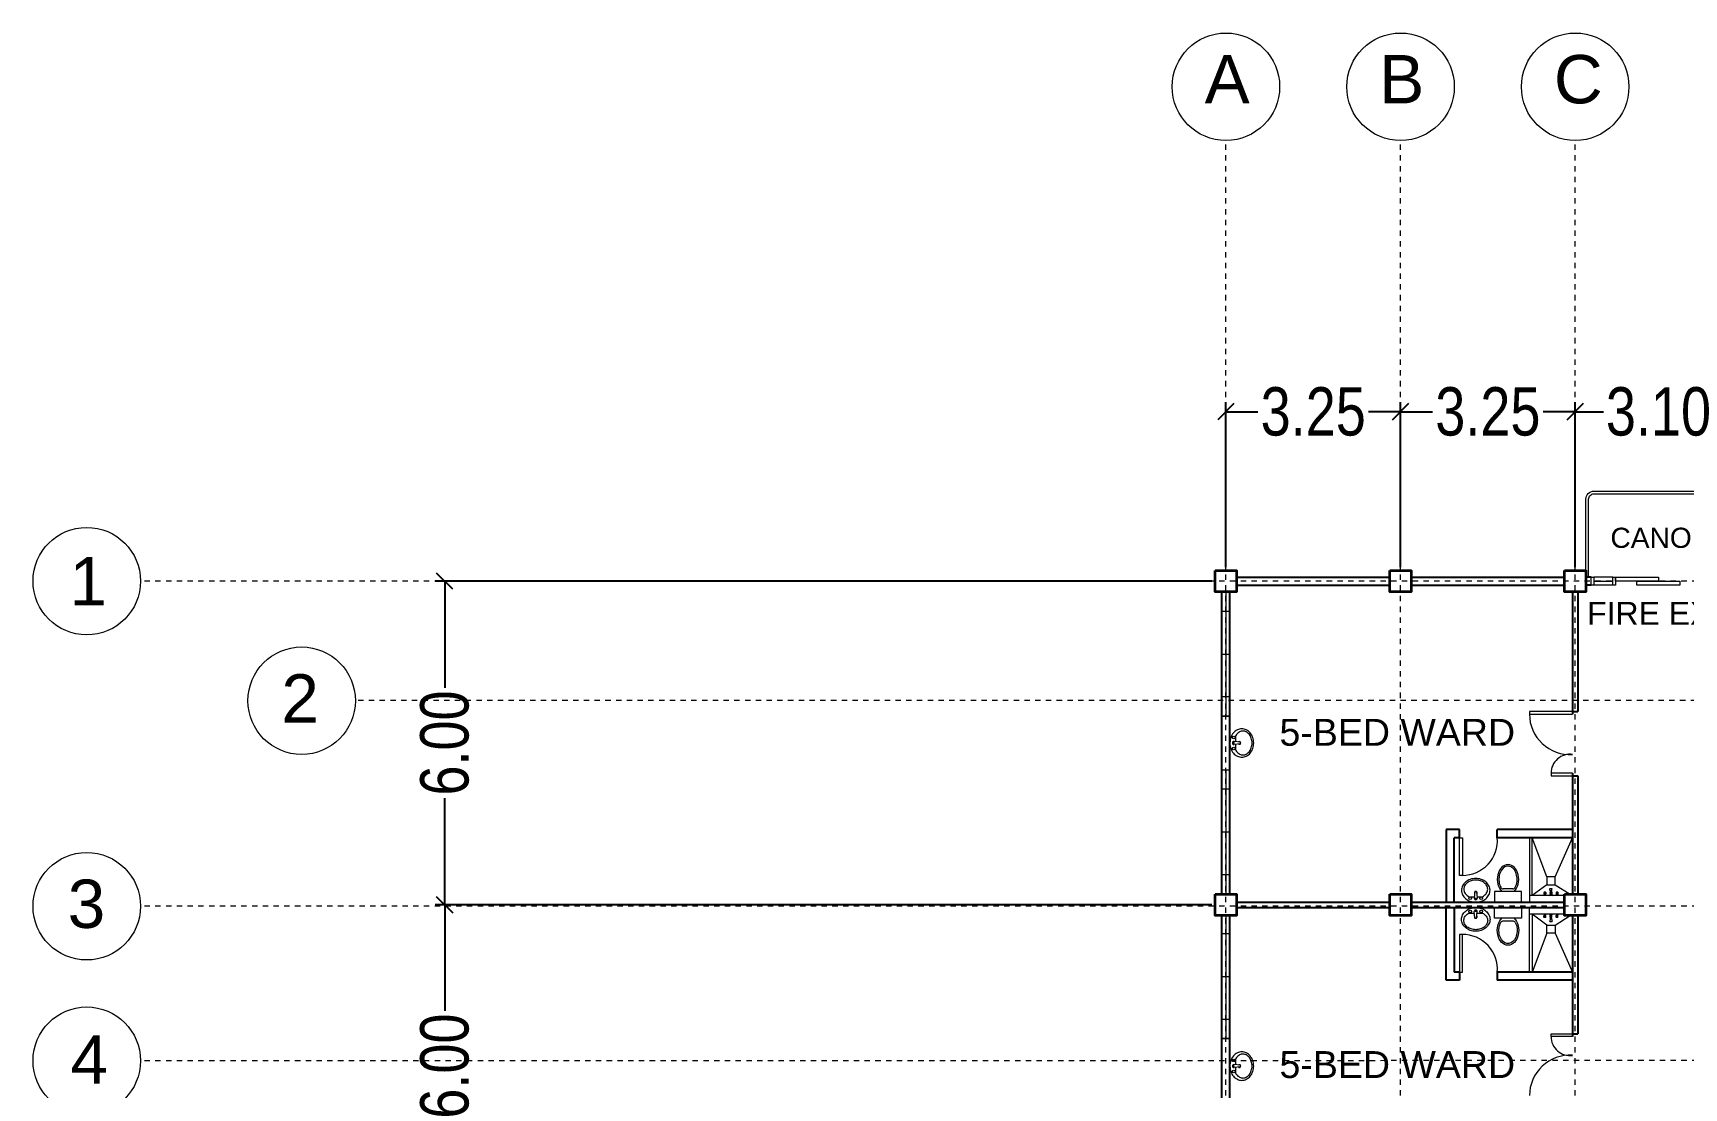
# Model space of a CAD drawing. Header units: millimetres. Extents: x 63005 to 126950, y 36019 to 74749.
# Drawn here: x 63044.88 to 63075.6, y 36156.71 to 36176.34 of the extents above; entities that cross this region are included whole.
import ezdxf

# ---------------------------------------------------------------- set-up
doc = ezdxf.new("R2010")
doc.units = ezdxf.units.MM
doc.header["$LTSCALE"] = 0.04
doc.linetypes.add('PHANTOM', pattern=[2.5, 1.25, -0.25, 0.25, -0.25, 0.25, -0.25])
doc.styles.get("Standard").update_dxf_attribs({"font": 'arial.ttf', "width": 0.8})
doc.styles.add('SWISSLT175', font='swissl.ttf', dxfattribs={"height": 0.175})
doc.dimstyles.new('dimension', dxfattribs={"dimtxt": 0.9, "dimasz": 0.3, "dimexe": 0.18, "dimexo": 0.0625, "dimgap": 0.09, "dimtad": 0, "dimzin": 0, "dimdsep": 46, "dimtxsty": 'Standard', "dimblk": 'OBLIQUE', "dimcen": 0.09, "dimclrd": 256, "dimclre": 256, "dimclrt": 256, "dimadec": 0, "dimazin": 0, "dimtfac": 1, "dimtofl": 0, "dimtmove": 0, "dimatfit": 3, "dimldrblk": 'OBLIQUE', "dimfxl": 1, "dimtolj": 1, "dimtzin": 0, "dimarcsym": 0})

# ---------------------------------------------------------------- blocks, each defined once
blk = doc.blocks.new('_Oblique')
at = {"color": 0, "linetype": 'ByBlock', "lineweight": -2}
blk.add_line((-0.5, -0.5), (0.5, 0.5), dxfattribs=at)
blk = doc.blocks.new('*D347')
at = {"lineweight": -2, "transparency": 16777216}
for p, q in [((63066.814, 36166.139), (63052.358, 36166.139)), ((63052.538, 36166.139), (63052.538, 36164.153)), ((63052.538, 36160.114), (63052.538, 36162.101)), ((63066.814, 36160.114), (63052.358, 36160.114))]:
    blk.add_line(p, q, dxfattribs=at)
at = {"layer": 'Defpoints', "color": 0, "linetype": 'ByBlock', "lineweight": 25, "transparency": 16777216}
for p in [(63066.877, 36166.139), (63052.538, 36160.114), (63066.877, 36160.114)]:
    blk.add_point(p, dxfattribs=at)
at = {"linetype": 'ByBlock', "lineweight": -2, "transparency": 16777216, "xscale": 0.3, "yscale": 0.3, "zscale": 0.3}
for p, rotation in [((63052.538, 36166.139), 90), ((63052.538, 36160.114), 270)]:
    blk.add_blockref('_Oblique', p, dxfattribs=dict(at, rotation=rotation))
at = {"linetype": 'ByBlock', "lineweight": 5, "transparency": 16777216, "insert": (63052.538, 36163.127), "char_height": 0.9, "attachment_point": 5, "rotation": 90}
blk.add_mtext('\\A1;6.00', dxfattribs=at)
blk = doc.blocks.new('*D348')
at = {"lineweight": -2, "transparency": 16777216}
for p, q in [((63066.814, 36160.114), (63052.358, 36160.114)), ((63052.538, 36160.114), (63052.538, 36158.14)), ((63052.538, 36154.114), (63052.538, 36156.088)), ((63066.814, 36154.114), (63052.358, 36154.114))]:
    blk.add_line(p, q, dxfattribs=at)
at = {"layer": 'Defpoints', "color": 0, "linetype": 'ByBlock', "lineweight": 25, "transparency": 16777216}
for p in [(63066.877, 36160.114), (63052.538, 36154.114), (63066.877, 36154.114)]:
    blk.add_point(p, dxfattribs=at)
at = {"linetype": 'ByBlock', "lineweight": -2, "transparency": 16777216, "xscale": 0.3, "yscale": 0.3, "zscale": 0.3}
for p, rotation in [((63052.538, 36160.114), 90), ((63052.538, 36154.114), 270)]:
    blk.add_blockref('_Oblique', p, dxfattribs=dict(at, rotation=rotation))
at = {"linetype": 'ByBlock', "lineweight": 5, "transparency": 16777216, "insert": (63052.538, 36157.114), "char_height": 0.9, "attachment_point": 5, "rotation": 90}
blk.add_mtext('\\A1;6.00', dxfattribs=at)
blk = doc.blocks.new('*D364')
at = {"lineweight": -2, "transparency": 16777216}
for p, q in [((63067.077, 36166.402), (63067.077, 36169.472)), ((63070.327, 36166.402), (63070.327, 36169.472)), ((63067.077, 36169.292), (63067.674, 36169.292)), ((63070.327, 36169.292), (63069.729, 36169.292))]:
    blk.add_line(p, q, dxfattribs=at)
at = {"layer": 'Defpoints', "color": 0, "linetype": 'ByBlock', "lineweight": 25, "transparency": 16777216}
for p in [(63070.327, 36169.292), (63067.077, 36166.339), (63070.327, 36166.339)]:
    blk.add_point(p, dxfattribs=at)
at = {"linetype": 'ByBlock', "lineweight": -2, "transparency": 16777216, "xscale": 0.3, "yscale": 0.3, "zscale": 0.3, "rotation": 180}
blk.add_blockref('_Oblique', (63067.077, 36169.292), dxfattribs=at)
at = {"linetype": 'ByBlock', "lineweight": -2, "transparency": 16777216, "xscale": 0.3, "yscale": 0.3, "zscale": 0.3}
blk.add_blockref('_Oblique', (63070.327, 36169.292), dxfattribs=at)
at = {"linetype": 'ByBlock', "lineweight": 5, "transparency": 16777216, "insert": (63068.702, 36169.292), "char_height": 0.9, "attachment_point": 5}
blk.add_mtext('\\A1;3.25', dxfattribs=at)
blk = doc.blocks.new('*D365')
at = {"lineweight": -2, "transparency": 16777216}
for p, q in [((63070.327, 36166.402), (63070.327, 36169.472)), ((63073.577, 36166.402), (63073.577, 36169.472)), ((63070.327, 36169.292), (63070.924, 36169.292)), ((63073.577, 36169.292), (63072.979, 36169.292))]:
    blk.add_line(p, q, dxfattribs=at)
at = {"layer": 'Defpoints', "color": 0, "linetype": 'ByBlock', "lineweight": 25, "transparency": 16777216}
for p in [(63073.577, 36169.292), (63070.327, 36166.339), (63073.577, 36166.339)]:
    blk.add_point(p, dxfattribs=at)
at = {"linetype": 'ByBlock', "lineweight": -2, "transparency": 16777216, "xscale": 0.3, "yscale": 0.3, "zscale": 0.3, "rotation": 180}
blk.add_blockref('_Oblique', (63070.327, 36169.292), dxfattribs=at)
at = {"linetype": 'ByBlock', "lineweight": -2, "transparency": 16777216, "xscale": 0.3, "yscale": 0.3, "zscale": 0.3}
blk.add_blockref('_Oblique', (63073.577, 36169.292), dxfattribs=at)
at = {"linetype": 'ByBlock', "lineweight": 5, "transparency": 16777216, "insert": (63071.952, 36169.292), "char_height": 0.9, "attachment_point": 5}
blk.add_mtext('\\A1;3.25', dxfattribs=at)
blk = doc.blocks.new('*D366')
at = {"lineweight": -2, "transparency": 16777216}
for p, q in [((63073.577, 36166.402), (63073.577, 36169.472)), ((63076.677, 36166.402), (63076.677, 36169.472)), ((63073.577, 36169.292), (63074.103, 36169.292)), ((63076.677, 36169.292), (63076.15, 36169.292))]:
    blk.add_line(p, q, dxfattribs=at)
at = {"layer": 'Defpoints', "color": 0, "linetype": 'ByBlock', "lineweight": 25, "transparency": 16777216}
for p in [(63076.677, 36169.292), (63073.577, 36166.339), (63076.677, 36166.339)]:
    blk.add_point(p, dxfattribs=at)
at = {"linetype": 'ByBlock', "lineweight": -2, "transparency": 16777216, "xscale": 0.3, "yscale": 0.3, "zscale": 0.3, "rotation": 180}
blk.add_blockref('_Oblique', (63073.577, 36169.292), dxfattribs=at)
at = {"linetype": 'ByBlock', "lineweight": -2, "transparency": 16777216, "xscale": 0.3, "yscale": 0.3, "zscale": 0.3}
blk.add_blockref('_Oblique', (63076.677, 36169.292), dxfattribs=at)
at = {"linetype": 'ByBlock', "lineweight": 5, "transparency": 16777216, "insert": (63075.127, 36169.292), "char_height": 0.9, "attachment_point": 5}
blk.add_mtext('\\A1;3.10', dxfattribs=at)

msp = doc.modelspace()

# ---------------------------------------------------------------- linework, layer by layer
at = {"color": 0, "linetype": 'PHANTOM', "lineweight": 5, "transparency": 33554495}
for p, q in [((63067.077, 36125.164), (63067.077, 36174.339)), ((63070.327, 36125.164), (63070.327, 36174.339)), ((63073.577, 36125.164), (63073.577, 36174.339)), ((63114.252, 36166.142), (63046.877, 36166.139)), ((63098.627, 36163.917), (63050.876, 36163.915)), ((63114.252, 36160.092), (63046.877, 36160.089)), ((63114.252, 36157.217), (63046.877, 36157.214))]:
    msp.add_line(p, q, dxfattribs=at)
at = {"color": 4, "linetype": 'ByBlock', "lineweight": 25}
for p, q in [((63067.277, 36166.214), (63070.127, 36166.214)), ((63067.277, 36166.064), (63070.127, 36166.064)), ((63070.527, 36166.214), (63073.377, 36166.214)), ((63070.527, 36166.064), (63073.377, 36166.064)), ((63073.877, 36166.214), (63073.777, 36166.214)), ((63073.877, 36166.064), (63073.777, 36166.064)), ((63067.002, 36160.314), (63067.002, 36165.939)), ((63067.152, 36160.314), (63067.152, 36165.939)), ((63073.527, 36165.939), (63073.527, 36163.664)), ((63073.627, 36165.939), (63073.627, 36163.714)), ((63073.527, 36163.714), (63073.627, 36163.714)), ((63073.527, 36162.564), (63073.527, 36160.314)), ((63073.527, 36162.514), (63073.627, 36162.514)), ((63073.627, 36162.514), (63073.627, 36160.314)), ((63071.177, 36161.514), (63071.177, 36160.164)), ((63067.277, 36160.164), (63070.127, 36160.164)), ((63070.527, 36160.164), (63073.377, 36160.164)), ((63067.002, 36154.314), (63067.002, 36159.914)), ((63067.152, 36154.314), (63067.152, 36159.914)), ((63067.277, 36160.064), (63070.127, 36160.064)), ((63070.527, 36160.064), (63073.377, 36160.064)), ((63071.177, 36158.714), (63071.177, 36160.064)), ((63073.527, 36159.914), (63073.527, 36157.664)), ((63073.627, 36159.914), (63073.627, 36157.714)), ((63072.127, 36158.864), (63072.127, 36158.714)), ((63073.527, 36157.714), (63073.627, 36157.714))]:
    msp.add_line(p, q, dxfattribs=at)
at = {"color": 1, "linetype": 'ByBlock', "lineweight": 13}
for p, q in [((63074.277, 36166.214), (63073.927, 36166.214)), ((63073.927, 36166.139), (63074.277, 36166.139)), ((63074.277, 36166.064), (63073.927, 36166.064))]:
    msp.add_line(p, q, dxfattribs=at)
at = {"color": 0, "linetype": 'ByBlock', "lineweight": 9}
for p, q in [((63067.077, 36165.939), (63067.077, 36163.627)), ((63067.002, 36164.783), (63067.002, 36165.583)), ((63067.002, 36165.583), (63067.152, 36165.583)), ((63067.152, 36165.583), (63067.152, 36163.983)), ((63067.002, 36164.783), (63067.152, 36164.783)), ((63067.152, 36163.983), (63067.002, 36163.983)), ((63067.002, 36163.627), (63067.152, 36163.627)), ((63067.002, 36162.627), (63067.152, 36162.627)), ((63067.077, 36162.627), (63067.077, 36160.314)), ((63067.002, 36161.471), (63067.002, 36162.271)), ((63067.002, 36162.271), (63067.152, 36162.271)), ((63067.152, 36162.271), (63067.152, 36160.671)), ((63067.002, 36161.471), (63067.152, 36161.471)), ((63067.152, 36160.671), (63067.002, 36160.671)), ((63071.327, 36160.164), (63073.277, 36160.164)), ((63073.377, 36160.289), (63072.727, 36160.289)), ((63067.077, 36159.914), (63067.077, 36157.627)), ((63071.327, 36160.064), (63073.277, 36160.064)), ((63073.377, 36159.939), (63072.727, 36159.939)), ((63067.002, 36158.783), (63067.002, 36159.583)), ((63067.002, 36159.583), (63067.152, 36159.583)), ((63067.152, 36159.583), (63067.152, 36157.983)), ((63067.002, 36158.783), (63067.152, 36158.783)), ((63067.152, 36157.983), (63067.002, 36157.983)), ((63067.002, 36157.627), (63067.152, 36157.627))]:
    msp.add_line(p, q, dxfattribs=at)
at = {"lineweight": 9}
for p, q in [((63067.35, 36163.141), (63067.228, 36163.155)), ((63067.35, 36163.112), (63067.228, 36163.099)), ((63071.712, 36160.362), (63071.699, 36160.24)), ((63071.741, 36160.362), (63071.755, 36160.24)), ((63072.077, 36160.364), (63072.077, 36160.164)), ((63072.577, 36160.364), (63072.077, 36160.364)), ((63072.077, 36160.164), (63072.577, 36160.164)), ((63072.417, 36160.414), (63072.236, 36160.414)), ((63072.577, 36160.164), (63072.577, 36160.364)), ((63073, 36160.347), (63072.996, 36160.345)), ((63072.996, 36160.345), (63072.996, 36160.323)), ((63073.03, 36160.345), (63072.996, 36160.345)), ((63072.996, 36160.323), (63072.999, 36160.319)), ((63072.996, 36160.29), (63073, 36160.297)), ((63072.996, 36160.29), (63072.996, 36160.289)), ((63073.03, 36160.29), (63072.996, 36160.29)), ((63073.03, 36160.289), (63072.996, 36160.289)), ((63072.999, 36160.317), (63072.999, 36160.311)), ((63073.027, 36160.311), (63072.999, 36160.311)), ((63072.999, 36160.311), (63073, 36160.309)), ((63073, 36160.348), (63073, 36160.347)), ((63073.026, 36160.348), (63073, 36160.348)), ((63073.026, 36160.347), (63073, 36160.347)), ((63073, 36160.336), (63073, 36160.324)), ((63073, 36160.323), (63073.007, 36160.323)), ((63073.026, 36160.309), (63073, 36160.309)), ((63073.027, 36160.297), (63073, 36160.297)), ((63073.002, 36160.297), (63073.002, 36160.309)), ((63073.007, 36160.336), (63073.007, 36160.324)), ((63073.019, 36160.336), (63073.019, 36160.324)), ((63073.026, 36160.323), (63073.019, 36160.323)), ((63073.025, 36160.297), (63073.025, 36160.309)), ((63073.026, 36160.348), (63073.026, 36160.347)), ((63073.026, 36160.347), (63073.03, 36160.345)), ((63073.026, 36160.336), (63073.026, 36160.324)), ((63073.027, 36160.311), (63073.026, 36160.309)), ((63073.027, 36160.317), (63073.027, 36160.311)), ((63073.03, 36160.29), (63073.027, 36160.297)), ((63073.03, 36160.323), (63073.028, 36160.319)), ((63073.03, 36160.345), (63073.03, 36160.323)), ((63073.03, 36160.29), (63073.03, 36160.289)), ((63073.098, 36160.289), (63073.109, 36160.295)), ((63073.156, 36160.289), (63073.098, 36160.289)), ((63073.114, 36160.375), (63073.106, 36160.417)), ((63073.107, 36160.421), (63073.146, 36160.421)), ((63073.109, 36160.305), (63073.144, 36160.305)), ((63073.109, 36160.295), (63073.109, 36160.305)), ((63073.109, 36160.295), (63073.144, 36160.295)), ((63073.144, 36160.295), (63073.109, 36160.295)), ((63073.114, 36160.347), (63073.11, 36160.345)), ((63073.119, 36160.345), (63073.11, 36160.345)), ((63073.11, 36160.345), (63073.11, 36160.323)), ((63073.11, 36160.323), (63073.112, 36160.319)), ((63073.113, 36160.317), (63073.113, 36160.311)), ((63073.119, 36160.311), (63073.113, 36160.311)), ((63073.113, 36160.311), (63073.114, 36160.309)), ((63073.139, 36160.375), (63073.114, 36160.375)), ((63073.114, 36160.375), (63073.114, 36160.367)), ((63073.139, 36160.375), (63073.114, 36160.375)), ((63073.114, 36160.367), (63073.139, 36160.367)), ((63073.119, 36160.348), (63073.114, 36160.348)), ((63073.114, 36160.348), (63073.114, 36160.347)), ((63073.119, 36160.347), (63073.114, 36160.347)), ((63073.114, 36160.336), (63073.114, 36160.324)), ((63073.114, 36160.323), (63073.119, 36160.323)), ((63073.119, 36160.309), (63073.114, 36160.309)), ((63073.115, 36160.305), (63073.115, 36160.309)), ((63073.119, 36160.305), (63073.119, 36160.367)), ((63073.134, 36160.305), (63073.119, 36160.305)), ((63073.134, 36160.367), (63073.134, 36160.305)), ((63073.14, 36160.348), (63073.134, 36160.348)), ((63073.14, 36160.347), (63073.134, 36160.347)), ((63073.143, 36160.345), (63073.134, 36160.345)), ((63073.14, 36160.323), (63073.134, 36160.323)), ((63073.141, 36160.311), (63073.134, 36160.311)), ((63073.14, 36160.309), (63073.134, 36160.309)), ((63073.138, 36160.305), (63073.138, 36160.309)), ((63073.139, 36160.375), (63073.148, 36160.417)), ((63073.139, 36160.367), (63073.139, 36160.375)), ((63073.14, 36160.348), (63073.14, 36160.347)), ((63073.14, 36160.347), (63073.143, 36160.345)), ((63073.14, 36160.336), (63073.14, 36160.324)), ((63073.141, 36160.311), (63073.14, 36160.309)), ((63073.143, 36160.323), (63073.141, 36160.319)), ((63073.141, 36160.317), (63073.141, 36160.311)), ((63073.143, 36160.345), (63073.143, 36160.323)), ((63073.144, 36160.305), (63073.144, 36160.295)), ((63073.144, 36160.295), (63073.156, 36160.289)), ((63073.223, 36160.29), (63073.227, 36160.297)), ((63073.257, 36160.29), (63073.223, 36160.29)), ((63073.223, 36160.29), (63073.223, 36160.289)), ((63073.257, 36160.289), (63073.223, 36160.289)), ((63073.227, 36160.347), (63073.224, 36160.345)), ((63073.257, 36160.345), (63073.224, 36160.345)), ((63073.224, 36160.345), (63073.224, 36160.323)), ((63073.224, 36160.323), (63073.226, 36160.319)), ((63073.226, 36160.317), (63073.226, 36160.311)), ((63073.226, 36160.311), (63073.227, 36160.309)), ((63073.254, 36160.311), (63073.226, 36160.311)), ((63073.253, 36160.348), (63073.227, 36160.348)), ((63073.227, 36160.348), (63073.227, 36160.347)), ((63073.253, 36160.347), (63073.227, 36160.347)), ((63073.227, 36160.336), (63073.227, 36160.324)), ((63073.227, 36160.323), (63073.235, 36160.323)), ((63073.254, 36160.309), (63073.227, 36160.309)), ((63073.254, 36160.297), (63073.227, 36160.297)), ((63073.229, 36160.297), (63073.229, 36160.309)), ((63073.234, 36160.336), (63073.234, 36160.324)), ((63073.246, 36160.336), (63073.246, 36160.324)), ((63073.254, 36160.323), (63073.246, 36160.323)), ((63073.252, 36160.297), (63073.252, 36160.309)), ((63073.253, 36160.348), (63073.253, 36160.347)), ((63073.253, 36160.347), (63073.257, 36160.345)), ((63073.254, 36160.336), (63073.254, 36160.324)), ((63073.254, 36160.317), (63073.254, 36160.311)), ((63073.254, 36160.311), (63073.254, 36160.309)), ((63073.257, 36160.29), (63073.254, 36160.297)), ((63073.257, 36160.323), (63073.255, 36160.319)), ((63073.257, 36160.345), (63073.257, 36160.323)), ((63073.257, 36160.29), (63073.257, 36160.289)), ((63071.712, 36159.866), (63071.699, 36159.988)), ((63071.741, 36159.866), (63071.755, 36159.988)), ((63072.077, 36159.864), (63072.077, 36160.064)), ((63072.077, 36160.064), (63072.577, 36160.064)), ((63072.577, 36159.864), (63072.077, 36159.864)), ((63072.577, 36160.064), (63072.577, 36159.864)), ((63072.996, 36159.939), (63072.996, 36159.939)), ((63072.996, 36159.939), (63073, 36159.932)), ((63073.03, 36159.939), (63072.996, 36159.939)), ((63073.03, 36159.939), (63072.996, 36159.939)), ((63072.996, 36159.906), (63072.999, 36159.91)), ((63072.996, 36159.884), (63072.996, 36159.906)), ((63073, 36159.882), (63072.996, 36159.884)), ((63073.03, 36159.884), (63072.996, 36159.884)), ((63072.999, 36159.918), (63073, 36159.92)), ((63072.999, 36159.912), (63072.999, 36159.918)), ((63073.027, 36159.918), (63072.999, 36159.918)), ((63073.027, 36159.932), (63073, 36159.932)), ((63073.026, 36159.92), (63073, 36159.92)), ((63073, 36159.906), (63073.007, 36159.906)), ((63073, 36159.893), (63073, 36159.905)), ((63073, 36159.881), (63073, 36159.882)), ((63073.026, 36159.882), (63073, 36159.882)), ((63073.026, 36159.881), (63073, 36159.881)), ((63073.002, 36159.932), (63073.002, 36159.92)), ((63073.007, 36159.893), (63073.007, 36159.905)), ((63073.026, 36159.906), (63073.019, 36159.906)), ((63073.019, 36159.893), (63073.019, 36159.905)), ((63073.025, 36159.932), (63073.025, 36159.92)), ((63073.027, 36159.918), (63073.026, 36159.92)), ((63073.026, 36159.893), (63073.026, 36159.905)), ((63073.026, 36159.882), (63073.03, 36159.884)), ((63073.026, 36159.881), (63073.026, 36159.882)), ((63073.03, 36159.939), (63073.027, 36159.932)), ((63073.027, 36159.912), (63073.027, 36159.918)), ((63073.03, 36159.906), (63073.028, 36159.91)), ((63073.03, 36159.939), (63073.03, 36159.939)), ((63073.03, 36159.884), (63073.03, 36159.906)), ((63073.098, 36159.939), (63073.109, 36159.934)), ((63073.156, 36159.939), (63073.098, 36159.939)), ((63073.114, 36159.854), (63073.106, 36159.812)), ((63073.109, 36159.934), (63073.144, 36159.934)), ((63073.144, 36159.934), (63073.109, 36159.934)), ((63073.109, 36159.934), (63073.109, 36159.924)), ((63073.109, 36159.924), (63073.144, 36159.924)), ((63073.11, 36159.906), (63073.112, 36159.91)), ((63073.11, 36159.884), (63073.11, 36159.906)), ((63073.119, 36159.884), (63073.11, 36159.884)), ((63073.114, 36159.882), (63073.11, 36159.884)), ((63073.113, 36159.918), (63073.114, 36159.92)), ((63073.119, 36159.918), (63073.113, 36159.918)), ((63073.113, 36159.912), (63073.113, 36159.918)), ((63073.119, 36159.92), (63073.114, 36159.92)), ((63073.114, 36159.906), (63073.119, 36159.906)), ((63073.114, 36159.893), (63073.114, 36159.905)), ((63073.119, 36159.882), (63073.114, 36159.882)), ((63073.114, 36159.881), (63073.114, 36159.882)), ((63073.119, 36159.881), (63073.114, 36159.881)), ((63073.114, 36159.854), (63073.114, 36159.862)), ((63073.114, 36159.862), (63073.139, 36159.862)), ((63073.139, 36159.854), (63073.114, 36159.854)), ((63073.139, 36159.854), (63073.114, 36159.854)), ((63073.115, 36159.924), (63073.115, 36159.92)), ((63073.119, 36159.924), (63073.119, 36159.862)), ((63073.134, 36159.924), (63073.119, 36159.924)), ((63073.134, 36159.862), (63073.134, 36159.924)), ((63073.14, 36159.92), (63073.134, 36159.92)), ((63073.141, 36159.918), (63073.134, 36159.918)), ((63073.14, 36159.906), (63073.134, 36159.906)), ((63073.143, 36159.884), (63073.134, 36159.884)), ((63073.14, 36159.882), (63073.134, 36159.882)), ((63073.14, 36159.881), (63073.134, 36159.881)), ((63073.138, 36159.924), (63073.138, 36159.92)), ((63073.139, 36159.862), (63073.139, 36159.854)), ((63073.139, 36159.854), (63073.148, 36159.812)), ((63073.141, 36159.918), (63073.14, 36159.92)), ((63073.14, 36159.893), (63073.14, 36159.905)), ((63073.14, 36159.882), (63073.143, 36159.884)), ((63073.14, 36159.881), (63073.14, 36159.882)), ((63073.141, 36159.912), (63073.141, 36159.918)), ((63073.143, 36159.906), (63073.141, 36159.91)), ((63073.143, 36159.884), (63073.143, 36159.906)), ((63073.144, 36159.934), (63073.156, 36159.939)), ((63073.144, 36159.924), (63073.144, 36159.934)), ((63073.257, 36159.939), (63073.223, 36159.939)), ((63073.257, 36159.939), (63073.223, 36159.939)), ((63073.223, 36159.939), (63073.227, 36159.932)), ((63073.223, 36159.939), (63073.223, 36159.939)), ((63073.224, 36159.906), (63073.226, 36159.91)), ((63073.224, 36159.884), (63073.224, 36159.906)), ((63073.257, 36159.884), (63073.224, 36159.884)), ((63073.227, 36159.882), (63073.224, 36159.884)), ((63073.226, 36159.918), (63073.227, 36159.92)), ((63073.254, 36159.918), (63073.226, 36159.918)), ((63073.226, 36159.912), (63073.226, 36159.918)), ((63073.254, 36159.932), (63073.227, 36159.932)), ((63073.254, 36159.92), (63073.227, 36159.92)), ((63073.227, 36159.906), (63073.235, 36159.906)), ((63073.227, 36159.893), (63073.227, 36159.905)), ((63073.253, 36159.882), (63073.227, 36159.882)), ((63073.227, 36159.881), (63073.227, 36159.882)), ((63073.253, 36159.881), (63073.227, 36159.881)), ((63073.229, 36159.932), (63073.229, 36159.92)), ((63073.234, 36159.893), (63073.234, 36159.905)), ((63073.254, 36159.906), (63073.246, 36159.906)), ((63073.246, 36159.893), (63073.246, 36159.905)), ((63073.252, 36159.932), (63073.252, 36159.92)), ((63073.253, 36159.882), (63073.257, 36159.884)), ((63073.253, 36159.881), (63073.253, 36159.882)), ((63073.257, 36159.939), (63073.254, 36159.932)), ((63073.254, 36159.918), (63073.254, 36159.92)), ((63073.254, 36159.912), (63073.254, 36159.918)), ((63073.254, 36159.893), (63073.254, 36159.905)), ((63073.257, 36159.906), (63073.255, 36159.91)), ((63073.257, 36159.939), (63073.257, 36159.939)), ((63073.257, 36159.884), (63073.257, 36159.906)), ((63072.417, 36159.814), (63072.236, 36159.814)), ((63073.107, 36159.807), (63073.146, 36159.807)), ((63067.35, 36157.129), (63067.228, 36157.142)), ((63067.35, 36157.1), (63067.228, 36157.087))]:
    msp.add_line(p, q, dxfattribs=at)
at = {"color": 4, "linetype": 'ByBlock', "lineweight": 25, "ltscale": 0.3}
for p, q in [((63071.427, 36161.514), (63071.177, 36161.514)), ((63071.427, 36161.364), (63071.327, 36161.364)), ((63071.327, 36160.164), (63071.327, 36161.364)), ((63071.427, 36161.364), (63071.427, 36161.514)), ((63073.527, 36161.514), (63072.127, 36161.514)), ((63072.127, 36161.364), (63072.127, 36161.514)), ((63073.527, 36161.364), (63072.127, 36161.364)), ((63071.327, 36160.064), (63071.327, 36158.864)), ((63071.427, 36158.714), (63071.177, 36158.714)), ((63071.427, 36158.864), (63071.327, 36158.864)), ((63071.427, 36158.864), (63071.427, 36158.714)), ((63073.527, 36158.864), (63072.127, 36158.864)), ((63073.527, 36158.714), (63072.127, 36158.714))]:
    msp.add_line(p, q, dxfattribs=at)
at = {"color": 0, "linetype": 'ByBlock', "lineweight": 9, "ltscale": 0.3}
for p, q in [((63073.052, 36160.639), (63072.777, 36161.364)), ((63073.202, 36160.639), (63073.527, 36161.364)), ((63073.052, 36160.489), (63072.777, 36160.289)), ((63073.202, 36160.489), (63073.486, 36160.314)), ((63073.052, 36159.739), (63072.777, 36159.939)), ((63073.202, 36159.739), (63073.486, 36159.914)), ((63073.052, 36159.589), (63072.777, 36158.864)), ((63073.202, 36159.589), (63073.527, 36158.864))]:
    msp.add_line(p, q, dxfattribs=at)
at = {"color": 0, "linetype": 'ByBlock', "lineweight": 9}
for points in [[(63073.777, 36166.214), (63073.777, 36167.664, -0.414214), (63073.927, 36167.814), (63076.727, 36167.814, -0.414214), (63076.877, 36167.664), (63076.877, 36166.339), (63076.877, 36166.989)], [(63073.827, 36166.214), (63073.827, 36167.664, -0.414214), (63073.927, 36167.764), (63076.727, 36167.764, -0.414214), (63076.827, 36167.664), (63076.827, 36167.009)]]:
    msp.add_lwpolyline(points, format="xyb", dxfattribs=at)
at = {"color": 4, "linetype": 'ByBlock', "lineweight": 35}
for points in [[(63066.877, 36166.339), (63067.277, 36166.339), (63067.277, 36165.939), (63066.877, 36165.939)], [(63070.127, 36166.339), (63070.527, 36166.339), (63070.527, 36165.939), (63070.127, 36165.939)], [(63073.377, 36166.339), (63073.777, 36166.339), (63073.777, 36165.939), (63073.377, 36165.939)], [(63066.877, 36160.314), (63067.277, 36160.314), (63067.277, 36159.914), (63066.877, 36159.914)], [(63070.127, 36160.314), (63070.527, 36160.314), (63070.527, 36159.914), (63070.127, 36159.914)], [(63073.377, 36160.314), (63073.777, 36160.314), (63073.777, 36159.914), (63073.377, 36159.914)]]:
    msp.add_lwpolyline(points, close=True, dxfattribs=at)
at = {"color": 1, "linetype": 'ByBlock', "lineweight": 13}
for points in [[(63073.927, 36166.214), (63073.927, 36166.064), (63073.877, 36166.064), (63073.877, 36166.214)], [(63074.327, 36166.214), (63074.327, 36166.064), (63074.277, 36166.064), (63074.277, 36166.214)], [(63074.327, 36166.214), (63075.127, 36166.214), (63075.127, 36166.139), (63074.327, 36166.139)], [(63074.727, 36166.139), (63075.527, 36166.139), (63075.527, 36166.064), (63074.727, 36166.064)]]:
    msp.add_lwpolyline(points, close=True, dxfattribs=at)
at = {"lineweight": 9}
for points in [[(63067.002, 36165.939), (63067.152, 36165.939), (63067.152, 36163.627), (63067.002, 36163.627)], [(63067.002, 36162.627), (63067.152, 36162.627), (63067.152, 36160.314), (63067.002, 36160.314)], [(63067.002, 36159.914), (63067.152, 36159.914), (63067.152, 36157.627), (63067.002, 36157.627)]]:
    msp.add_lwpolyline(points, close=True, dxfattribs=at)
at = {"color": 1, "lineweight": 13, "ltscale": 0.03}
for points in [[(63073.527, 36163.664), (63073.527, 36163.714), (63072.727, 36163.714), (63072.727, 36163.664)], [(63073.527, 36162.514), (63073.527, 36162.564), (63073.127, 36162.564), (63073.127, 36162.514)], [(63071.427, 36161.364), (63071.477, 36161.364), (63071.477, 36160.664), (63071.427, 36160.664)], [(63071.427, 36158.864), (63071.477, 36158.864), (63071.477, 36159.564), (63071.427, 36159.564)], [(63073.527, 36157.714), (63073.527, 36157.664), (63073.127, 36157.664), (63073.127, 36157.714)]]:
    msp.add_lwpolyline(points, close=True, dxfattribs=at)
at = {"lineweight": 9}
for points in [[(63067.373, 36162.862, 0.11576), (63067.455, 36162.881, 0.104047), (63067.529, 36162.939, 0.090875), (63067.576, 36163.023, 0.083344), (63067.594, 36163.127, 0.083344), (63067.576, 36163.23, 0.090875), (63067.529, 36163.314, 0.104047), (63067.455, 36163.372, 0.11576), (63067.373, 36163.392, 0.11576), (63067.29, 36163.372, 0.104047), (63067.217, 36163.314, 0.090875), (63067.169, 36163.23, 0.083344), (63067.152, 36163.127, 0.083344), (63067.169, 36163.023, 0.090875), (63067.217, 36162.939, 0.104047), (63067.29, 36162.881, 0.11576)], [(63071.992, 36160.385, 0.11576), (63071.972, 36160.468, 0.104047), (63071.914, 36160.542, 0.090875), (63071.83, 36160.589, 0.083344), (63071.727, 36160.606, 0.083344), (63071.623, 36160.589, 0.090875), (63071.539, 36160.542, 0.104047), (63071.481, 36160.468, 0.11576), (63071.462, 36160.385, 0.11576), (63071.481, 36160.303, 0.104047), (63071.539, 36160.229, 0.090875), (63071.623, 36160.182, 0.083344), (63071.727, 36160.164, 0.083344), (63071.83, 36160.182, 0.090875), (63071.914, 36160.229, 0.104047), (63071.972, 36160.303, 0.11576)], [(63071.992, 36159.843, -0.11576), (63071.972, 36159.761, -0.104047), (63071.914, 36159.687, -0.090875), (63071.83, 36159.64, -0.083344), (63071.727, 36159.622, -0.083344), (63071.623, 36159.64, -0.090875), (63071.539, 36159.687, -0.104047), (63071.481, 36159.761, -0.11576), (63071.462, 36159.843, -0.11576), (63071.481, 36159.926, -0.104047), (63071.539, 36160, -0.090875), (63071.623, 36160.047, -0.083344), (63071.727, 36160.064, -0.083344), (63071.83, 36160.047, -0.090875), (63071.914, 36160, -0.104047), (63071.972, 36159.926, -0.11576)], [(63067.373, 36156.849, 0.11576), (63067.455, 36156.869, 0.104047), (63067.529, 36156.927, 0.090875), (63067.576, 36157.011, 0.083344), (63067.594, 36157.114, 0.083344), (63067.576, 36157.218, 0.090875), (63067.529, 36157.302, 0.104047), (63067.455, 36157.36, 0.11576), (63067.373, 36157.379, 0.11576), (63067.29, 36157.36, 0.104047), (63067.217, 36157.302, 0.090875), (63067.169, 36157.218, 0.083344), (63067.152, 36157.114, 0.083344), (63067.169, 36157.011, 0.090875), (63067.217, 36156.927, 0.104047), (63067.29, 36156.869, 0.11576)]]:
    msp.add_lwpolyline(points, format="xyb", close=True, dxfattribs=at)
for points in [[(63067.394, 36162.904, 0.124838), (63067.456, 36162.92, 0.105788), (63067.514, 36162.97, 0.086697), (63067.55, 36163.039, 0.076776), (63067.564, 36163.127, 0.076776), (63067.55, 36163.214, 0.086697), (63067.514, 36163.284, 0.105788), (63067.456, 36163.333, 0.124838), (63067.394, 36163.349, 0.124838), (63067.331, 36163.333, 0.105788), (63067.274, 36163.284, 0.040067), (63067.254, 36163.253), (63067.254, 36163.151, 0.040067)], [(63067.254, 36163.102), (63067.254, 36163, 0.040067), (63067.274, 36162.97, 0.105788), (63067.331, 36162.92, 0.124838), (63067.394, 36162.904, 0.124838)], [(63071.949, 36160.406, 0.124838), (63071.933, 36160.469, 0.105788), (63071.884, 36160.527, 0.086697), (63071.814, 36160.563, 0.076776), (63071.727, 36160.576, 0.076776), (63071.639, 36160.563, 0.086697), (63071.569, 36160.527, 0.105788), (63071.52, 36160.469, 0.124838), (63071.504, 36160.406, 0.124838), (63071.52, 36160.344, 0.105788), (63071.569, 36160.286, 0.040067), (63071.6, 36160.266), (63071.702, 36160.266, 0.040067)], [(63071.751, 36160.266), (63071.853, 36160.266, 0.040067), (63071.884, 36160.286, 0.105788), (63071.933, 36160.344, 0.124838), (63071.949, 36160.406, 0.124838)], [(63071.949, 36159.822, -0.124838), (63071.933, 36159.76, -0.105788), (63071.884, 36159.702, -0.086697), (63071.814, 36159.666, -0.076776), (63071.727, 36159.652, -0.076776), (63071.639, 36159.666, -0.086697), (63071.569, 36159.702, -0.105788), (63071.52, 36159.76, -0.124838), (63071.504, 36159.822, -0.124838), (63071.52, 36159.885, -0.105788), (63071.569, 36159.943, -0.040067), (63071.6, 36159.962), (63071.702, 36159.962, -0.040067)], [(63071.751, 36159.962), (63071.853, 36159.962, -0.040067), (63071.884, 36159.943, -0.105788), (63071.933, 36159.885, -0.124838), (63071.949, 36159.822, -0.124838)], [(63067.394, 36156.892, 0.124838), (63067.456, 36156.908, 0.105788), (63067.514, 36156.957, 0.086697), (63067.55, 36157.027, 0.076776), (63067.564, 36157.114, 0.076776), (63067.55, 36157.202, 0.086697), (63067.514, 36157.272, 0.105788), (63067.456, 36157.321, 0.124838), (63067.394, 36157.337, 0.124838), (63067.331, 36157.321, 0.105788), (63067.274, 36157.272, 0.040067), (63067.254, 36157.241), (63067.254, 36157.139, 0.040067)], [(63067.254, 36157.09), (63067.254, 36156.988, 0.040067), (63067.274, 36156.957, 0.105788), (63067.331, 36156.908, 0.124838), (63067.394, 36156.892, 0.124838)]]:
    msp.add_lwpolyline(points, format="xyb", dxfattribs=at)
at = {"color": 0, "linetype": 'ByBlock', "lineweight": 9, "ltscale": 0.3}
for points in [[(63072.777, 36160.289), (63072.777, 36161.364), (63072.727, 36161.364), (63072.727, 36160.164), (63072.727, 36160.164)], [(63072.777, 36159.939), (63072.777, 36158.864), (63072.727, 36158.864), (63072.727, 36160.064), (63072.727, 36160.064)]]:
    msp.add_lwpolyline(points, dxfattribs=at)
at = {"color": 0, "linetype": 'ByBlock', "lineweight": 9, "ltscale": 0.03}
for points in [[(63073.052, 36160.489), (63073.202, 36160.489), (63073.202, 36160.639), (63073.052, 36160.639)], [(63073.052, 36159.739), (63073.202, 36159.739), (63073.202, 36159.589), (63073.052, 36159.589)]]:
    msp.add_lwpolyline(points, close=True, dxfattribs=at)
at = {"color": 0, "linetype": 'ByBlock', "lineweight": 5}
for centre in [(63067.077, 36175.339), (63070.327, 36175.339), (63073.577, 36175.339), (63045.877, 36166.139), (63049.876, 36163.914), (63045.877, 36160.089), (63045.877, 36157.214)]:
    msp.add_circle(centre, 1, dxfattribs=at)
at = {"lineweight": 9}
for centre, radius in [((63067.225, 36163.228), 0.0255), ((63067.225, 36163.025), 0.0255), ((63067.218, 36163.127), 0.0095), ((63071.625, 36160.237), 0.0255), ((63071.727, 36160.231), 0.0095), ((63071.828, 36160.237), 0.0255), ((63071.625, 36159.991), 0.0255), ((63071.727, 36159.998), 0.0095), ((63071.828, 36159.991), 0.0255), ((63067.225, 36157.216), 0.0255), ((63067.218, 36157.114), 0.0095), ((63067.225, 36157.013), 0.0255)]:
    msp.add_circle(centre, radius, dxfattribs=at)
at = {"color": 1, "lineweight": 13, "ltscale": 0.03}
for centre, radius, start, end in [((63073.478, 36163.664), 0.752, 180, 273.6952), ((63073.48, 36162.564), 0.353, 82.3719, 180), ((63071.477, 36161.316), 0.652, 270, 4.2422), ((63071.477, 36158.913), 0.652, 355.7578, 90), ((63073.48, 36157.664), 0.353, 180, 277.6281), ((63073.478, 36156.564), 0.752, 86.3048, 180)]:
    msp.add_arc(centre, radius, start, end, dxfattribs=at)
at = {"lineweight": 9}
for centre, radius, start, end in [((63067.225, 36163.127), 0.028, 83.7545, 276.2455), ((63067.327, 36163.127), 0.025, 36.3068, 131.2022), ((63067.327, 36163.127), 0.025, 228.7978, 323.6932), ((63067.256, 36163.127), 0.0948, 351.2026, 8.7974), ((63067.327, 36163.127), 0.025, 341.3793, 18.6207), ((63072.236, 36160.464), 0.05, 208.0084, 270), ((63072.417, 36160.464), 0.05, 270, 331.8499), ((63071.727, 36160.237), 0.028, 173.7545, 6.2455), ((63071.727, 36160.339), 0.025, 126.3068, 221.2022), ((63071.727, 36160.269), 0.0948, 81.2026, 98.7974), ((63071.727, 36160.339), 0.025, 71.3793, 108.6207), ((63071.727, 36160.339), 0.025, 318.7978, 53.6932), ((63071.727, 36159.991), 0.028, 353.7545, 186.2455), ((63071.727, 36159.889), 0.025, 138.7978, 233.6932), ((63071.727, 36159.96), 0.0948, 261.2026, 278.7974), ((63071.727, 36159.889), 0.025, 251.3793, 288.6207), ((63071.727, 36159.889), 0.025, 306.3068, 41.2022), ((63072.236, 36159.764), 0.05, 90, 151.9916), ((63072.417, 36159.764), 0.05, 28.1501, 90), ((63067.225, 36157.114), 0.028, 83.7545, 276.2455), ((63067.327, 36157.114), 0.025, 36.3068, 131.2022), ((63067.327, 36157.114), 0.025, 228.7978, 323.6932), ((63067.256, 36157.114), 0.0948, 351.2026, 8.7974), ((63067.327, 36157.114), 0.025, 341.3793, 18.6207)]:
    msp.add_arc(centre, radius, start, end, dxfattribs=at)
for centre, major_axis, ratio, start_param, end_param in [((63072.327, 36160.589), (0, -0.275), 0.727273, 0.612555, 5.670631), ((63072.987, 36160.335), (0.00896, 0.00896), 1, 5.560378, 6.271464), ((63072.985, 36160.33), (-0.0118, 0.0118), 1, 3.273911, 3.406137), ((63072.996, 36160.324), (0.00268, 0.00268), 1, 4.870036, 5.497675), ((63072.995, 36160.317), (0.00268, 0.00268), 1, 5.497675, 5.991616), ((63073.017, 36160.335), (0.00738, 0.00738), 1, 1.497691, 2.282489), ((63073.011, 36160.324), (-0.00268, 0.00268), 1, 0.785286, 1.412925), ((63073.018, 36160.329), (0.00887, 0.00887), 1, 2.983721, 3.344735), ((63073.013, 36160.34), (-0.00268, 0.00268), 1, -1.497915, -0.073106), ((63073.013, 36160.322), (-0.00268, 0.00268), 1, 1.773938, 2.938226), ((63073.008, 36160.329), (0.00887, 0.00887), 1, 4.509022, 4.870036), ((63073.009, 36160.335), (-0.00738, 0.00738), 1, 4.000472, 4.78527), ((63073.015, 36160.324), (-0.00268, 0.00268), 1, 3.299239, 3.926878), ((63073.039, 36160.335), (-0.00896, 0.00896), 1, 0.011497, 0.722582), ((63073.03, 36160.324), (0.00268, 0.00268), 1, 2.356082, 2.983721), ((63073.041, 36160.33), (-0.0118, 0.0118), 1, 1.306028, 1.438253), ((63073.031, 36160.317), (0.00268, 0.00268), 1, 1.862141, 2.356082), ((63073.109, 36160.418), (0.00268, 0.00268), 1, 1.354119, 2.724181), ((63073.101, 36160.335), (-0.00896, 0.00896), 1, 3.989582, 4.700667), ((63073.099, 36160.33), (0.0118, 0.0118), 1, 4.844707, 4.976933), ((63073.109, 36160.317), (-0.00268, 0.00268), 1, 3.926878, 4.42082), ((63073.11, 36160.324), (-0.00268, 0.00268), 1, 3.299239, 3.926878), ((63073.153, 36160.335), (-0.00896, 0.00896), 1, 0.011497, 0.722582), ((63073.144, 36160.324), (-0.00268, 0.00268), 1, 0.785286, 1.412925), ((63073.155, 36160.33), (0.0118, 0.0118), 1, 2.876824, 3.009049), ((63073.145, 36160.317), (-0.00268, 0.00268), 1, 0.291344, 0.785286), ((63073.215, 36160.335), (0.00896, 0.00896), 1, 5.560378, 6.271464), ((63073.212, 36160.33), (-0.0118, 0.0118), 1, 3.273911, 3.406137), ((63073.223, 36160.317), (0.00268, 0.00268), 1, 5.497675, 5.991616), ((63073.224, 36160.324), (0.00268, 0.00268), 1, 4.870036, 5.497675), ((63073.245, 36160.335), (0.00738, 0.00738), 1, 1.497691, 2.282489), ((63073.238, 36160.324), (-0.00268, 0.00268), 1, 0.785286, 1.412925), ((63073.245, 36160.329), (0.00887, 0.00887), 1, 2.983721, 3.344735), ((63073.24, 36160.34), (-0.00268, 0.00268), 1, -1.497915, -0.073106), ((63073.24, 36160.322), (-0.00268, 0.00268), 1, 1.773938, 2.938226), ((63073.236, 36160.335), (-0.00738, 0.00738), 1, 4.000472, 4.78527), ((63073.236, 36160.329), (0.00887, 0.00887), 1, 4.509022, 4.870036), ((63073.243, 36160.324), (-0.00268, 0.00268), 1, 3.299239, 3.926878), ((63073.266, 36160.335), (-0.00896, 0.00896), 1, 0.011497, 0.722582), ((63073.257, 36160.324), (0.00268, 0.00268), 1, 2.356082, 2.983721), ((63073.269, 36160.33), (0.0118, 0.0118), 1, 2.876824, 3.009049), ((63073.258, 36160.317), (0.00268, 0.00268), 1, 1.862141, 2.356082), ((63073.144, 36159.811), (-0.00268, 0.00268), 1, 2.92514, 4.295202)]:
    msp.add_ellipse(centre, major_axis=major_axis, ratio=ratio, start_param=start_param, end_param=end_param, dxfattribs=at)
at = {"lineweight": 9, "extrusion": (-4.99074e-41, 2.88216e-41, -1)}
msp.add_ellipse((63073.144, 36160.418), major_axis=(0.00268, 0.00268), ratio=1, start_param=-0.216453, end_param=1.153609, dxfattribs=at)
at = {"lineweight": 9, "extrusion": (0, 0, -1)}
msp.add_ellipse((63072.327, 36159.639), major_axis=(0, 0.275), ratio=0.727273, start_param=0.612555, end_param=5.670631, dxfattribs=at)
at = {"lineweight": 9, "extrusion": (-4.99074e-41, -2.88216e-41, -1)}
for centre, major_axis, start_param, end_param in [((63072.987, 36159.894), (-0.00896, 0.00896), 2.418785, 3.129871), ((63072.985, 36159.899), (-0.0118, 0.0118), 1.703115, 1.83534), ((63072.995, 36159.912), (-0.00268, 0.00268), 2.356082, 2.850023), ((63072.996, 36159.905), (-0.00268, 0.00268), 1.728443, 2.356082), ((63073.011, 36159.905), (-0.00268, -0.00268), 0.785286, 1.412925), ((63073.017, 36159.894), (-0.00738, -0.00738), 6.21008, 6.994878), ((63073.018, 36159.9), (-0.00887, 0.00887), -0.157871, 0.203142), ((63073.013, 36159.907), (-0.00268, 0.00268), 0.203142, 1.36743), ((63073.013, 36159.888), (-0.00268, 0.00268), 3.214474, 4.639283), ((63073.008, 36159.9), (-0.00887, -0.00887), 2.938226, 3.299239), ((63073.009, 36159.894), (-0.00738, -0.00738), 4.000472, 4.78527), ((63073.015, 36159.905), (-0.00268, -0.00268), 3.299239, 3.926878), ((63073.03, 36159.905), (-0.00268, -0.00268), 0.785286, 1.412925), ((63073.039, 36159.894), (-0.00896, 0.00896), -1.559299, -0.848214), ((63073.031, 36159.912), (-0.00268, 0.00268), -1.279452, -0.785511), ((63073.041, 36159.899), (-0.0118, 0.0118), -0.264769, -0.132543), ((63073.101, 36159.894), (-0.00896, 0.00896), 2.418785, 3.129871), ((63073.109, 36159.912), (-0.00268, -0.00268), 3.926878, 4.42082), ((63073.099, 36159.899), (-0.0118, -0.0118), 3.273911, 3.406137), ((63073.11, 36159.905), (-0.00268, -0.00268), 3.299239, 3.926878), ((63073.144, 36159.905), (-0.00268, 0.00268), -0.785511, -0.157871), ((63073.153, 36159.894), (-0.00896, -0.00896), 0.011497, 0.722582), ((63073.145, 36159.912), (-0.00268, 0.00268), -1.279452, -0.785511), ((63073.155, 36159.899), (-0.0118, -0.0118), 1.306028, 1.438253), ((63073.215, 36159.894), (-0.00896, -0.00896), 3.989582, 4.700667), ((63073.212, 36159.899), (-0.0118, 0.0118), 1.703115, 1.83534), ((63073.223, 36159.912), (-0.00268, -0.00268), 3.926878, 4.42082), ((63073.224, 36159.905), (-0.00268, -0.00268), 3.299239, 3.926878), ((63073.238, 36159.905), (-0.00268, -0.00268), 0.785286, 1.412925), ((63073.245, 36159.894), (-0.00738, 0.00738), 4.639283, 5.424081), ((63073.245, 36159.9), (-0.00887, -0.00887), 1.412925, 1.773938), ((63073.24, 36159.907), (-0.00268, 0.00268), 0.203142, 1.36743), ((63073.24, 36159.889), (-0.00268, -0.00268), 4.78527, 6.21008), ((63073.236, 36159.9), (-0.00887, 0.00887), 1.36743, 1.728443), ((63073.236, 36159.894), (-0.00738, -0.00738), 4.000472, 4.78527), ((63073.243, 36159.905), (-0.00268, -0.00268), 3.299239, 3.926878), ((63073.258, 36159.912), (-0.00268, -0.00268), 0.291344, 0.785286), ((63073.269, 36159.899), (-0.0118, 0.0118), -0.264769, -0.132543), ((63073.257, 36159.905), (-0.00268, 0.00268), -0.785511, -0.157871), ((63073.266, 36159.894), (-0.00896, 0.00896), -1.559299, -0.848214), ((63073.109, 36159.811), (-0.00268, -0.00268), 6.066508, 7.43657)]:
    msp.add_ellipse(centre, major_axis=major_axis, ratio=1, start_param=start_param, end_param=end_param, dxfattribs=at)
at = {"lineweight": 9}
for points in [[(63072.461, 36160.441), (63072.47, 36160.457), (63072.478, 36160.475), (63072.505, 36160.566), (63072.499, 36160.654), (63072.442, 36160.785), (63072.392, 36160.827), (63072.293, 36160.84), (63072.241, 36160.814), (63072.167, 36160.703), (63072.149, 36160.619), (63072.165, 36160.505), (63072.177, 36160.47), (63072.192, 36160.441)], [(63072.461, 36159.788), (63072.47, 36159.772), (63072.478, 36159.753), (63072.505, 36159.662), (63072.499, 36159.575), (63072.442, 36159.444), (63072.392, 36159.402), (63072.293, 36159.389), (63072.241, 36159.415), (63072.167, 36159.526), (63072.149, 36159.61), (63072.165, 36159.723), (63072.177, 36159.758), (63072.192, 36159.788)]]:
    msp.add_open_spline(points, degree=3, knots=[0.937253, 0.937253, 0.937253, 0.937253, 1.185372, 1.185372, 2.113864, 2.113864, 3.042356, 3.042356, 3.970847, 3.970847, 4.899339, 4.899339, 5.346062, 5.346062, 5.346062, 5.346062], dxfattribs=at)

# ---------------------------------------------------------------- texts
at = {"color": 0, "linetype": 'ByBlock', "lineweight": 5}
for s, p in [('A', (63066.681, 36175.03)), ('B', (63069.931, 36175.03)), ('C', (63073.181, 36175.03)), ('1', (63045.554, 36165.686)), ('2', (63049.498, 36163.506)), ('3', (63045.522, 36159.685)), ('4', (63045.575, 36156.787))]:
    msp.add_text(s, height=0.9, dxfattribs=at).set_placement(p)
at = {"color": 0, "linetype": 'ByBlock', "lineweight": 9, "ltscale": 0.4, "attachment_point": 5, "line_spacing_factor": 0.8, "style": 'SWISSLT175'}
for s, insert, char_height in [('CANOPY', (63075.339, 36166.943), 0.375), ('FIRE EXIT', (63075.219, 36165.54), 0.425), ('5-BED WARD', (63070.266, 36163.322), 0.5), ('5-BED WARD', (63070.266, 36157.139), 0.5)]:
    msp.add_mtext(s, dxfattribs=dict(at, insert=insert, char_height=char_height))

# ---------------------------------------------------------------- dimensions: what is measured, and where the dimension line sits
at = {"color": 0, "linetype": 'ByBlock', "lineweight": 5, "transparency": 33554559}
dim = msp.add_linear_dim(base=(63070.327, 36169.292), p1=(63067.077, 36166.339), p2=(63070.327, 36166.339), dimstyle='dimension', dxfattribs=at)
dim.commit()
dim.dimension.update_dxf_attribs({"geometry": '*D364', "text_midpoint": (63068.702, 36169.292)})
for base, p1, p2, picture, middle in [((63073.577, 36169.292), (63070.327, 36166.339), (63073.577, 36166.339), '*D365', (63071.952, 36169.292)), ((63076.677, 36169.292), (63073.577, 36166.339), (63076.677, 36166.339), '*D366', (63075.127, 36169.292))]:
    dim = msp.add_linear_dim(base=base, p1=p1, p2=p2, dimstyle='dimension', override={"dimtmove": 1}, dxfattribs=at)
    dim.commit()
    dim.dimension.update_dxf_attribs({"geometry": picture, "text_midpoint": middle})
dim = msp.add_linear_dim(base=(63052.538, 36160.114), p1=(63066.877, 36166.139), p2=(63066.877, 36160.114), angle=90, text='6.00', dimstyle='dimension', dxfattribs=at)
dim.commit()
dim.dimension.update_dxf_attribs({"geometry": '*D347', "text_midpoint": (63052.538, 36163.127)})
dim = msp.add_linear_dim(base=(63052.538, 36154.114), p1=(63066.877, 36160.114), p2=(63066.877, 36154.114), angle=90, dimstyle='dimension', override={"dimtmove": 1}, dxfattribs=at)
dim.commit()
dim.dimension.update_dxf_attribs({"geometry": '*D348', "text_midpoint": (63052.538, 36157.114)})

doc.saveas('drawing.dxf')
